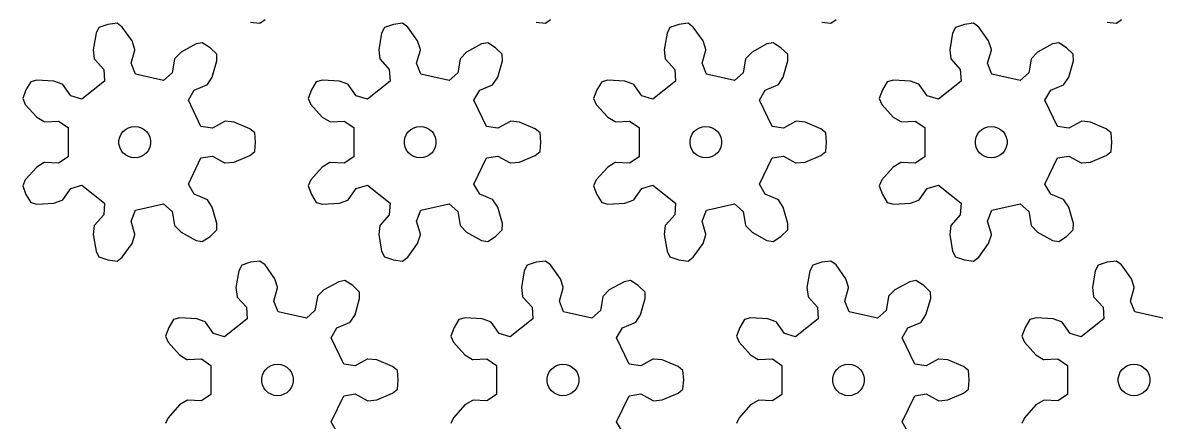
# Model space of a CAD drawing. Extents: x 0 to 212, y 0 to 226.
# Drawn here: x 0 to 107.6, y 75 to 113 of the extents above; entities that cross this region are included whole.
import ezdxf

# ---------------------------------------------------------------- set-up
doc = ezdxf.new("R2010")
doc.units = 0

msp = doc.modelspace()

# ---------------------------------------------------------------- linework, layer by layer
for p, q in [((21.63, 113.03), (22.52, 112.91)), ((22.52, 112.91), (23, 113.28)), ((48.73, 113.03), (49.61, 112.91)), ((49.61, 112.91), (50.09, 113.28)), ((75.83, 113.03), (76.71, 112.91)), ((76.71, 112.91), (77.19, 113.28)), ((102.92, 113.03), (103.8, 112.91)), ((103.8, 112.91), (104.28, 113.28)), ((6.97, 111.98), (6.69, 110.38)), ((7.24, 112.52), (6.97, 111.98)), ((8.09, 112.79), (7.24, 112.52)), ((8.97, 112.91), (8.09, 112.79)), ((9.45, 112.54), (8.97, 112.91)), ((10.39, 111.23), (9.45, 112.54)), ((34.06, 111.98), (33.79, 110.38)), ((34.34, 112.52), (34.06, 111.98)), ((35.18, 112.79), (34.34, 112.52)), ((36.06, 112.91), (35.18, 112.79)), ((36.54, 112.54), (36.06, 112.91)), ((37.48, 111.23), (36.54, 112.54)), ((61.16, 111.98), (60.88, 110.38)), ((61.43, 112.52), (61.16, 111.98)), ((62.28, 112.79), (61.43, 112.52)), ((63.16, 112.91), (62.28, 112.79)), ((63.64, 112.54), (63.16, 112.91)), ((64.58, 111.23), (63.64, 112.54)), ((88.26, 111.98), (87.98, 110.38)), ((88.53, 112.52), (88.26, 111.98)), ((89.37, 112.79), (88.53, 112.52)), ((90.25, 112.91), (89.37, 112.79)), ((90.73, 112.54), (90.25, 112.91)), ((91.67, 111.23), (90.73, 112.54)), ((10.65, 110.43), (10.39, 111.23)), ((16.45, 110.95), (15.03, 110.17)), ((17.04, 111.07), (16.45, 110.95)), ((17.78, 110.58), (17.04, 111.07)), ((37.75, 110.43), (37.48, 111.23)), ((43.54, 110.95), (42.12, 110.17)), ((44.14, 111.07), (43.54, 110.95)), ((44.88, 110.58), (44.14, 111.07)), ((64.84, 110.43), (64.58, 111.23)), ((70.64, 110.95), (69.22, 110.17)), ((71.23, 111.07), (70.64, 110.95)), ((71.97, 110.58), (71.23, 111.07)), ((91.94, 110.43), (91.67, 111.23)), ((97.74, 110.95), (96.32, 110.17)), ((98.33, 111.07), (97.74, 110.95)), ((99.07, 110.58), (98.33, 111.07)), ((6.69, 110.38), (6.8, 109.55)), ((10.29, 109.11), (10.65, 110.37)), ((10.65, 110.37), (10.65, 110.43)), ((15.03, 110.17), (14.44, 109.56)), ((18.42, 109.97), (17.78, 110.58)), ((18.44, 109.36), (18.42, 109.97)), ((33.79, 110.38), (33.9, 109.55)), ((37.39, 109.11), (37.75, 110.37)), ((37.75, 110.37), (37.75, 110.43)), ((42.12, 110.17), (41.54, 109.56)), ((45.52, 109.97), (44.88, 110.58)), ((45.53, 109.36), (45.52, 109.97)), ((60.88, 110.38), (60.99, 109.55)), ((64.49, 109.11), (64.84, 110.37)), ((64.84, 110.37), (64.84, 110.43)), ((69.22, 110.17), (68.64, 109.56)), ((72.62, 109.97), (71.97, 110.58)), ((72.63, 109.36), (72.62, 109.97)), ((87.98, 110.38), (88.09, 109.55)), ((91.58, 109.11), (91.94, 110.37)), ((91.94, 110.37), (91.94, 110.43)), ((96.32, 110.17), (95.73, 109.56)), ((99.71, 109.97), (99.07, 110.58)), ((99.72, 109.36), (99.71, 109.97)), ((6.8, 109.55), (6.83, 109.5)), ((6.83, 109.5), (7.7, 108.52)), ((10.7, 108.08), (10.29, 109.11)), ((14.42, 109.51), (14.2, 108.22)), ((14.44, 109.56), (14.42, 109.51)), ((17.99, 107.8), (18.44, 109.36)), ((33.9, 109.55), (33.92, 109.5)), ((33.92, 109.5), (34.79, 108.52)), ((37.8, 108.08), (37.39, 109.11)), ((41.51, 109.51), (41.29, 108.22)), ((41.54, 109.56), (41.51, 109.51)), ((45.09, 107.8), (45.53, 109.36)), ((60.99, 109.55), (61.02, 109.5)), ((61.02, 109.5), (61.89, 108.52)), ((64.89, 108.08), (64.49, 109.11)), ((68.61, 109.51), (68.39, 108.22)), ((68.64, 109.56), (68.61, 109.51)), ((72.18, 107.8), (72.63, 109.36)), ((88.09, 109.55), (88.11, 109.5)), ((88.11, 109.5), (88.98, 108.52)), ((91.99, 108.08), (91.58, 109.11)), ((95.7, 109.51), (95.48, 108.22)), ((95.73, 109.56), (95.7, 109.51)), ((99.28, 107.8), (99.72, 109.36)), ((7.7, 108.52), (7.77, 107.42)), ((13.38, 107.47), (10.7, 108.08)), ((14.2, 108.22), (13.38, 107.47)), ((17.53, 107.1), (17.99, 107.8)), ((34.79, 108.52), (34.87, 107.42)), ((40.48, 107.47), (37.8, 108.08)), ((41.29, 108.22), (40.48, 107.47)), ((44.63, 107.1), (45.09, 107.8)), ((61.89, 108.52), (61.97, 107.42)), ((67.57, 107.47), (64.89, 108.08)), ((68.39, 108.22), (67.57, 107.47)), ((71.72, 107.1), (72.18, 107.8)), ((88.98, 108.52), (89.06, 107.42)), ((94.67, 107.47), (91.99, 108.08)), ((95.48, 108.22), (94.67, 107.47)), ((98.82, 107.1), (99.28, 107.8)), ((0.31, 106.59), (0, 105.76)), ((0.77, 107.36), (0.31, 106.59)), ((1.35, 107.5), (0.77, 107.36)), ((2.97, 107.41), (1.35, 107.5)), ((3.76, 107.12), (2.97, 107.41)), ((3.81, 107.09), (3.76, 107.12)), ((4.57, 106.02), (3.81, 107.09)), ((7.77, 107.42), (5.62, 105.7)), ((15.73, 105.6), (16.28, 106.56)), ((16.28, 106.56), (17.49, 107.06)), ((17.49, 107.06), (17.53, 107.1)), ((27.41, 106.59), (27.1, 105.76)), ((27.86, 107.36), (27.41, 106.59)), ((28.45, 107.5), (27.86, 107.36)), ((30.07, 107.41), (28.45, 107.5)), ((30.86, 107.12), (30.07, 107.41)), ((30.9, 107.09), (30.86, 107.12)), ((31.66, 106.02), (30.9, 107.09)), ((34.87, 107.42), (32.72, 105.7)), ((42.83, 105.6), (43.38, 106.56)), ((43.38, 106.56), (44.58, 107.06)), ((44.58, 107.06), (44.63, 107.1)), ((54.5, 106.59), (54.19, 105.76)), ((54.96, 107.36), (54.5, 106.59)), ((55.55, 107.5), (54.96, 107.36)), ((57.16, 107.41), (55.55, 107.5)), ((57.95, 107.12), (57.16, 107.41)), ((58, 107.09), (57.95, 107.12)), ((58.76, 106.02), (58, 107.09)), ((61.97, 107.42), (59.81, 105.7)), ((69.92, 105.6), (70.47, 106.56)), ((70.47, 106.56), (71.68, 107.06)), ((71.68, 107.06), (71.72, 107.1)), ((81.6, 106.59), (81.29, 105.76)), ((82.06, 107.36), (81.6, 106.59)), ((82.64, 107.5), (82.06, 107.36)), ((84.26, 107.41), (82.64, 107.5)), ((85.05, 107.12), (84.26, 107.41)), ((85.09, 107.09), (85.05, 107.12)), ((85.85, 106.02), (85.09, 107.09)), ((89.06, 107.42), (86.91, 105.7)), ((97.02, 105.6), (97.57, 106.56)), ((97.57, 106.56), (98.77, 107.06)), ((98.77, 107.06), (98.82, 107.1)), ((0, 105.76), (0.25, 105.21)), ((5.62, 105.7), (4.57, 106.02)), ((16.92, 103.12), (15.73, 105.6)), ((27.1, 105.76), (27.35, 105.21)), ((32.72, 105.7), (31.66, 106.02)), ((44.02, 103.12), (42.83, 105.6)), ((54.19, 105.76), (54.44, 105.21)), ((59.81, 105.7), (58.76, 106.02)), ((71.12, 103.12), (69.92, 105.6)), ((81.29, 105.76), (81.54, 105.21)), ((86.91, 105.7), (85.85, 106.02)), ((98.21, 103.12), (97.02, 105.6)), ((0.25, 105.21), (1.33, 104)), ((27.35, 105.21), (28.42, 104)), ((54.44, 105.21), (55.52, 104)), ((81.54, 105.21), (82.61, 104)), ((1.33, 104), (2.05, 103.57)), ((2.05, 103.57), (2.1, 103.55)), ((2.1, 103.55), (3.41, 103.62)), ((3.41, 103.62), (4.32, 103)), ((19.16, 103.58), (18.02, 102.95)), ((19.22, 103.6), (19.16, 103.58)), ((20.06, 103.51), (19.22, 103.6)), ((21.55, 102.89), (20.06, 103.51)), ((28.42, 104), (29.14, 103.57)), ((29.14, 103.57), (29.2, 103.55)), ((29.2, 103.55), (30.51, 103.62)), ((30.51, 103.62), (31.42, 103)), ((46.26, 103.58), (45.11, 102.95)), ((46.32, 103.6), (46.26, 103.58)), ((47.15, 103.51), (46.32, 103.6)), ((48.65, 102.89), (47.15, 103.51)), ((55.52, 104), (56.24, 103.57)), ((56.24, 103.57), (56.3, 103.55)), ((56.3, 103.55), (57.6, 103.62)), ((57.6, 103.62), (58.51, 103)), ((73.35, 103.58), (72.21, 102.95)), ((73.41, 103.6), (73.35, 103.58)), ((74.25, 103.51), (73.41, 103.6)), ((75.74, 102.89), (74.25, 103.51)), ((82.61, 104), (83.33, 103.57)), ((83.33, 103.57), (83.39, 103.55)), ((83.39, 103.55), (84.7, 103.62)), ((84.7, 103.62), (85.61, 103)), ((100.45, 103.58), (99.3, 102.95)), ((100.51, 103.6), (100.45, 103.58)), ((101.34, 103.51), (100.51, 103.6)), ((102.84, 102.89), (101.34, 103.51)), ((4.32, 103), (4.32, 100.24)), ((9.21, 102.08), (9.34, 102.37)), ((9.34, 102.37), (9.52, 102.62)), ((9.52, 102.62), (9.75, 102.83)), ((9.75, 102.83), (10.03, 102.99)), ((10.03, 102.99), (10.32, 103.09)), ((10.32, 103.09), (10.64, 103.12)), ((10.64, 103.12), (10.95, 103.09)), ((10.95, 103.09), (11.25, 102.99)), ((11.25, 102.99), (11.52, 102.83)), ((11.52, 102.83), (11.75, 102.62)), ((11.75, 102.62), (11.94, 102.37)), ((11.94, 102.37), (12.06, 102.08)), ((18.02, 102.95), (16.92, 103.12)), ((22.02, 102.51), (21.55, 102.89)), ((22.1, 101.62), (22.02, 102.51)), ((31.42, 103), (31.42, 100.24)), ((36.31, 102.08), (36.43, 102.37)), ((36.43, 102.37), (36.62, 102.62)), ((36.62, 102.62), (36.85, 102.83)), ((36.85, 102.83), (37.12, 102.99)), ((37.12, 102.99), (37.42, 103.09)), ((37.42, 103.09), (37.73, 103.12)), ((37.73, 103.12), (38.04, 103.09)), ((38.04, 103.09), (38.34, 102.99)), ((38.34, 102.99), (38.61, 102.83)), ((38.61, 102.83), (38.85, 102.62)), ((38.85, 102.62), (39.03, 102.37)), ((39.03, 102.37), (39.16, 102.08)), ((45.11, 102.95), (44.02, 103.12)), ((49.11, 102.51), (48.65, 102.89)), ((49.19, 101.62), (49.11, 102.51)), ((58.51, 103), (58.51, 100.24)), ((63.4, 102.08), (63.53, 102.37)), ((63.53, 102.37), (63.71, 102.62)), ((63.71, 102.62), (63.95, 102.83)), ((63.95, 102.83), (64.22, 102.99)), ((64.22, 102.99), (64.52, 103.09)), ((64.52, 103.09), (64.83, 103.12)), ((64.83, 103.12), (65.14, 103.09)), ((65.14, 103.09), (65.44, 102.99)), ((65.44, 102.99), (65.71, 102.83)), ((65.71, 102.83), (65.94, 102.62)), ((65.94, 102.62), (66.13, 102.37)), ((66.13, 102.37), (66.25, 102.08)), ((72.21, 102.95), (71.12, 103.12)), ((76.21, 102.51), (75.74, 102.89)), ((76.29, 101.62), (76.21, 102.51)), ((85.61, 103), (85.61, 100.24)), ((90.5, 102.08), (90.62, 102.37)), ((90.62, 102.37), (90.81, 102.62)), ((90.81, 102.62), (91.04, 102.83)), ((91.04, 102.83), (91.31, 102.99)), ((91.31, 102.99), (91.61, 103.09)), ((91.61, 103.09), (91.92, 103.12)), ((91.92, 103.12), (92.24, 103.09)), ((92.24, 103.09), (92.53, 102.99)), ((92.53, 102.99), (92.81, 102.83)), ((92.81, 102.83), (93.04, 102.62)), ((93.04, 102.62), (93.22, 102.37)), ((93.22, 102.37), (93.35, 102.08)), ((99.3, 102.95), (98.21, 103.12)), ((103.3, 102.51), (102.84, 102.89)), ((103.38, 101.62), (103.3, 102.51)), ((9.14, 101.78), (9.21, 102.08)), ((9.14, 101.46), (9.14, 101.78)), ((9.21, 101.16), (9.14, 101.46)), ((9.34, 100.87), (9.21, 101.16)), ((12.06, 101.16), (11.94, 100.87)), ((12.06, 102.08), (12.13, 101.78)), ((12.13, 101.46), (12.06, 101.16)), ((12.13, 101.78), (12.13, 101.46)), ((22.02, 100.74), (22.1, 101.62)), ((36.24, 101.78), (36.31, 102.08)), ((36.24, 101.46), (36.24, 101.78)), ((36.31, 101.16), (36.24, 101.46)), ((36.43, 100.87), (36.31, 101.16)), ((39.16, 101.16), (39.03, 100.87)), ((39.16, 102.08), (39.22, 101.78)), ((39.22, 101.46), (39.16, 101.16)), ((39.22, 101.78), (39.22, 101.46)), ((49.11, 100.74), (49.19, 101.62)), ((63.34, 101.78), (63.4, 102.08)), ((63.34, 101.46), (63.34, 101.78)), ((63.4, 101.16), (63.34, 101.46)), ((63.53, 100.87), (63.4, 101.16)), ((66.25, 101.16), (66.13, 100.87)), ((66.25, 102.08), (66.32, 101.78)), ((66.32, 101.46), (66.25, 101.16)), ((66.32, 101.78), (66.32, 101.46)), ((76.21, 100.74), (76.29, 101.62)), ((90.43, 101.78), (90.5, 102.08)), ((90.43, 101.46), (90.43, 101.78)), ((90.5, 101.16), (90.43, 101.46)), ((90.62, 100.87), (90.5, 101.16)), ((93.35, 101.16), (93.22, 100.87)), ((93.35, 102.08), (93.42, 101.78)), ((93.42, 101.46), (93.35, 101.16)), ((93.42, 101.78), (93.42, 101.46)), ((103.3, 100.74), (103.38, 101.62)), ((4.32, 100.24), (3.41, 99.62)), ((9.52, 100.62), (9.34, 100.87)), ((9.75, 100.41), (9.52, 100.62)), ((10.03, 100.25), (9.75, 100.41)), ((10.32, 100.15), (10.03, 100.25)), ((10.64, 100.12), (10.32, 100.15)), ((10.95, 100.15), (10.64, 100.12)), ((11.25, 100.25), (10.95, 100.15)), ((11.52, 100.41), (11.25, 100.25)), ((11.75, 100.62), (11.52, 100.41)), ((11.94, 100.87), (11.75, 100.62)), ((15.73, 97.64), (16.92, 100.12)), ((16.92, 100.12), (18.02, 100.29)), ((18.02, 100.29), (19.16, 99.66)), ((20.06, 99.73), (21.55, 100.35)), ((21.55, 100.35), (22.02, 100.74)), ((31.42, 100.24), (30.51, 99.62)), ((36.62, 100.62), (36.43, 100.87)), ((36.85, 100.41), (36.62, 100.62)), ((37.12, 100.25), (36.85, 100.41)), ((37.42, 100.15), (37.12, 100.25)), ((37.73, 100.12), (37.42, 100.15)), ((38.04, 100.15), (37.73, 100.12)), ((38.34, 100.25), (38.04, 100.15)), ((38.61, 100.41), (38.34, 100.25)), ((38.85, 100.62), (38.61, 100.41)), ((39.03, 100.87), (38.85, 100.62)), ((42.83, 97.64), (44.02, 100.12)), ((44.02, 100.12), (45.11, 100.29)), ((45.11, 100.29), (46.26, 99.66)), ((47.15, 99.73), (48.65, 100.35)), ((48.65, 100.35), (49.11, 100.74)), ((58.51, 100.24), (57.6, 99.62)), ((63.71, 100.62), (63.53, 100.87)), ((63.95, 100.41), (63.71, 100.62)), ((64.22, 100.25), (63.95, 100.41)), ((64.52, 100.15), (64.22, 100.25)), ((64.83, 100.12), (64.52, 100.15)), ((65.14, 100.15), (64.83, 100.12)), ((65.44, 100.25), (65.14, 100.15)), ((65.71, 100.41), (65.44, 100.25)), ((65.94, 100.62), (65.71, 100.41)), ((66.13, 100.87), (65.94, 100.62)), ((69.92, 97.64), (71.12, 100.12)), ((71.12, 100.12), (72.21, 100.29)), ((72.21, 100.29), (73.35, 99.66)), ((74.25, 99.73), (75.74, 100.35)), ((75.74, 100.35), (76.21, 100.74)), ((85.61, 100.24), (84.7, 99.62)), ((90.81, 100.62), (90.62, 100.87)), ((91.04, 100.41), (90.81, 100.62)), ((91.31, 100.25), (91.04, 100.41)), ((91.61, 100.15), (91.31, 100.25)), ((91.92, 100.12), (91.61, 100.15)), ((92.24, 100.15), (91.92, 100.12)), ((92.53, 100.25), (92.24, 100.15)), ((92.81, 100.41), (92.53, 100.25)), ((93.04, 100.62), (92.81, 100.41)), ((93.22, 100.87), (93.04, 100.62)), ((97.02, 97.64), (98.21, 100.12)), ((98.21, 100.12), (99.3, 100.29)), ((99.3, 100.29), (100.45, 99.66)), ((101.34, 99.73), (102.84, 100.35)), ((102.84, 100.35), (103.3, 100.74)), ((1.33, 99.24), (0.25, 98.03)), ((2.05, 99.68), (1.33, 99.24)), ((2.1, 99.69), (2.05, 99.68)), ((3.41, 99.62), (2.1, 99.69)), ((19.16, 99.66), (19.22, 99.65)), ((19.22, 99.65), (20.06, 99.73)), ((28.42, 99.24), (27.35, 98.03)), ((29.14, 99.68), (28.42, 99.24)), ((29.2, 99.69), (29.14, 99.68)), ((30.51, 99.62), (29.2, 99.69)), ((46.26, 99.66), (46.32, 99.65)), ((46.32, 99.65), (47.15, 99.73)), ((55.52, 99.24), (54.44, 98.03)), ((56.24, 99.68), (55.52, 99.24)), ((56.3, 99.69), (56.24, 99.68)), ((57.6, 99.62), (56.3, 99.69)), ((73.35, 99.66), (73.41, 99.65)), ((73.41, 99.65), (74.25, 99.73)), ((82.61, 99.24), (81.54, 98.03)), ((83.33, 99.68), (82.61, 99.24)), ((83.39, 99.69), (83.33, 99.68)), ((84.7, 99.62), (83.39, 99.69)), ((100.45, 99.66), (100.51, 99.65)), ((100.51, 99.65), (101.34, 99.73)), ((0.25, 98.03), (0, 97.48)), ((27.35, 98.03), (27.1, 97.48)), ((54.44, 98.03), (54.19, 97.48)), ((81.54, 98.03), (81.29, 97.48)), ((0, 97.48), (0.31, 96.65)), ((3.81, 96.15), (4.57, 97.22)), ((4.57, 97.22), (5.62, 97.54)), ((5.62, 97.54), (7.77, 95.82)), ((16.28, 96.68), (15.73, 97.64)), ((27.1, 97.48), (27.41, 96.65)), ((30.9, 96.15), (31.66, 97.22)), ((31.66, 97.22), (32.72, 97.54)), ((32.72, 97.54), (34.87, 95.82)), ((43.38, 96.68), (42.83, 97.64)), ((54.19, 97.48), (54.5, 96.65)), ((58, 96.15), (58.76, 97.22)), ((58.76, 97.22), (59.81, 97.54)), ((59.81, 97.54), (61.97, 95.82)), ((70.47, 96.68), (69.92, 97.64)), ((81.29, 97.48), (81.6, 96.65)), ((85.09, 96.15), (85.85, 97.22)), ((85.85, 97.22), (86.91, 97.54)), ((86.91, 97.54), (89.06, 95.82)), ((97.57, 96.68), (97.02, 97.64)), ((0.31, 96.65), (0.77, 95.89)), ((0.77, 95.89), (1.35, 95.74)), ((1.35, 95.74), (2.97, 95.83)), ((2.97, 95.83), (3.76, 96.12)), ((3.76, 96.12), (3.81, 96.15)), ((7.77, 95.82), (7.7, 94.72)), ((10.7, 95.16), (13.38, 95.77)), ((13.38, 95.77), (14.2, 95.02)), ((17.49, 96.18), (16.28, 96.68)), ((17.53, 96.14), (17.49, 96.18)), ((17.99, 95.44), (17.53, 96.14)), ((27.41, 96.65), (27.86, 95.89)), ((27.86, 95.89), (28.45, 95.74)), ((28.45, 95.74), (30.07, 95.83)), ((30.07, 95.83), (30.86, 96.12)), ((30.86, 96.12), (30.9, 96.15)), ((34.87, 95.82), (34.79, 94.72)), ((37.8, 95.16), (40.48, 95.77)), ((40.48, 95.77), (41.29, 95.02)), ((44.58, 96.18), (43.38, 96.68)), ((44.63, 96.14), (44.58, 96.18)), ((45.09, 95.44), (44.63, 96.14)), ((54.5, 96.65), (54.96, 95.89)), ((54.96, 95.89), (55.55, 95.74)), ((55.55, 95.74), (57.16, 95.83)), ((57.16, 95.83), (57.95, 96.12)), ((57.95, 96.12), (58, 96.15)), ((61.97, 95.82), (61.89, 94.72)), ((64.89, 95.16), (67.57, 95.77)), ((67.57, 95.77), (68.39, 95.02)), ((71.68, 96.18), (70.47, 96.68)), ((71.72, 96.14), (71.68, 96.18)), ((72.18, 95.44), (71.72, 96.14)), ((81.6, 96.65), (82.06, 95.89)), ((82.06, 95.89), (82.64, 95.74)), ((82.64, 95.74), (84.26, 95.83)), ((84.26, 95.83), (85.05, 96.12)), ((85.05, 96.12), (85.09, 96.15)), ((89.06, 95.82), (88.98, 94.72)), ((91.99, 95.16), (94.67, 95.77)), ((94.67, 95.77), (95.48, 95.02)), ((98.77, 96.18), (97.57, 96.68)), ((98.82, 96.14), (98.77, 96.18)), ((99.28, 95.44), (98.82, 96.14)), ((7.7, 94.72), (6.83, 93.75)), ((10.29, 94.13), (10.7, 95.16)), ((14.2, 95.02), (14.42, 93.73)), ((18.44, 93.88), (17.99, 95.44)), ((34.79, 94.72), (33.92, 93.75)), ((37.39, 94.13), (37.8, 95.16)), ((41.29, 95.02), (41.51, 93.73)), ((45.53, 93.88), (45.09, 95.44)), ((61.89, 94.72), (61.02, 93.75)), ((64.49, 94.13), (64.89, 95.16)), ((68.39, 95.02), (68.61, 93.73)), ((72.63, 93.88), (72.18, 95.44)), ((88.98, 94.72), (88.11, 93.75)), ((91.58, 94.13), (91.99, 95.16)), ((95.48, 95.02), (95.7, 93.73)), ((99.72, 93.88), (99.28, 95.44)), ((6.8, 93.69), (6.69, 92.86)), ((6.83, 93.75), (6.8, 93.69)), ((10.65, 92.87), (10.29, 94.13)), ((14.42, 93.73), (14.44, 93.68)), ((14.44, 93.68), (15.03, 93.07)), ((18.42, 93.28), (18.44, 93.88)), ((33.9, 93.69), (33.79, 92.86)), ((33.92, 93.75), (33.9, 93.69)), ((37.75, 92.87), (37.39, 94.13)), ((41.51, 93.73), (41.54, 93.68)), ((41.54, 93.68), (42.12, 93.07)), ((45.52, 93.28), (45.53, 93.88)), ((60.99, 93.69), (60.88, 92.86)), ((61.02, 93.75), (60.99, 93.69)), ((64.84, 92.87), (64.49, 94.13)), ((68.61, 93.73), (68.64, 93.68)), ((68.64, 93.68), (69.22, 93.07)), ((72.62, 93.28), (72.63, 93.88)), ((88.09, 93.69), (87.98, 92.86)), ((88.11, 93.75), (88.09, 93.69)), ((91.94, 92.87), (91.58, 94.13)), ((95.7, 93.73), (95.73, 93.68)), ((95.73, 93.68), (96.32, 93.07)), ((99.71, 93.28), (99.72, 93.88)), ((6.69, 92.86), (6.97, 91.26)), ((10.39, 92.01), (10.65, 92.81)), ((10.65, 92.81), (10.65, 92.87)), ((15.03, 93.07), (16.45, 92.29)), ((17.04, 92.17), (17.78, 92.66)), ((17.78, 92.66), (18.42, 93.28)), ((33.79, 92.86), (34.06, 91.26)), ((37.48, 92.01), (37.75, 92.81)), ((37.75, 92.81), (37.75, 92.87)), ((42.12, 93.07), (43.54, 92.29)), ((44.14, 92.17), (44.88, 92.66)), ((44.88, 92.66), (45.52, 93.28)), ((60.88, 92.86), (61.16, 91.26)), ((64.58, 92.01), (64.84, 92.81)), ((64.84, 92.81), (64.84, 92.87)), ((69.22, 93.07), (70.64, 92.29)), ((71.23, 92.17), (71.97, 92.66)), ((71.97, 92.66), (72.62, 93.28)), ((87.98, 92.86), (88.26, 91.26)), ((91.67, 92.01), (91.94, 92.81)), ((91.94, 92.81), (91.94, 92.87)), ((96.32, 93.07), (97.74, 92.29)), ((98.33, 92.17), (99.07, 92.66)), ((99.07, 92.66), (99.71, 93.28)), ((9.45, 90.7), (10.39, 92.01)), ((16.45, 92.29), (17.04, 92.17)), ((36.54, 90.7), (37.48, 92.01)), ((43.54, 92.29), (44.14, 92.17)), ((63.64, 90.7), (64.58, 92.01)), ((70.64, 92.29), (71.23, 92.17)), ((90.73, 90.7), (91.67, 92.01)), ((97.74, 92.29), (98.33, 92.17)), ((6.97, 91.26), (7.24, 90.72)), ((7.24, 90.72), (8.09, 90.45)), ((8.09, 90.45), (8.97, 90.33)), ((8.97, 90.33), (9.45, 90.7)), ((34.06, 91.26), (34.34, 90.72)), ((34.34, 90.72), (35.18, 90.45)), ((35.18, 90.45), (36.06, 90.33)), ((36.06, 90.33), (36.54, 90.7)), ((61.16, 91.26), (61.43, 90.72)), ((61.43, 90.72), (62.28, 90.45)), ((62.28, 90.45), (63.16, 90.33)), ((63.16, 90.33), (63.64, 90.7)), ((88.26, 91.26), (88.53, 90.72)), ((88.53, 90.72), (89.37, 90.45)), ((89.37, 90.45), (90.25, 90.33)), ((90.25, 90.33), (90.73, 90.7)), ((20.52, 89.4), (20.24, 87.8)), ((20.79, 89.94), (20.52, 89.4)), ((21.63, 90.21), (20.79, 89.94)), ((22.52, 90.33), (21.63, 90.21)), ((23, 89.96), (22.52, 90.33)), ((23.94, 88.64), (23, 89.96)), ((47.61, 89.4), (47.34, 87.8)), ((47.89, 89.94), (47.61, 89.4)), ((48.73, 90.21), (47.89, 89.94)), ((49.61, 90.33), (48.73, 90.21)), ((50.09, 89.96), (49.61, 90.33)), ((51.03, 88.64), (50.09, 89.96)), ((74.71, 89.4), (74.43, 87.8)), ((74.98, 89.94), (74.71, 89.4)), ((75.83, 90.21), (74.98, 89.94)), ((76.71, 90.33), (75.83, 90.21)), ((77.19, 89.96), (76.71, 90.33)), ((78.13, 88.64), (77.19, 89.96)), ((101.8, 89.4), (101.53, 87.8)), ((102.08, 89.94), (101.8, 89.4)), ((102.92, 90.21), (102.08, 89.94)), ((103.8, 90.33), (102.92, 90.21)), ((104.28, 89.96), (103.8, 90.33)), ((105.22, 88.64), (104.28, 89.96)), ((24.2, 87.85), (23.94, 88.64)), ((30, 88.36), (28.58, 87.58)), ((30.59, 88.49), (30, 88.36)), ((31.33, 88), (30.59, 88.49)), ((51.3, 87.85), (51.03, 88.64)), ((57.09, 88.36), (55.67, 87.58)), ((57.68, 88.49), (57.09, 88.36)), ((58.42, 88), (57.68, 88.49)), ((78.39, 87.85), (78.13, 88.64)), ((84.19, 88.36), (82.77, 87.58)), ((84.78, 88.49), (84.19, 88.36)), ((85.52, 88), (84.78, 88.49)), ((105.49, 87.85), (105.22, 88.64)), ((20.24, 87.8), (20.35, 86.97)), ((23.84, 86.53), (24.2, 87.79)), ((24.2, 87.79), (24.2, 87.85)), ((28.58, 87.58), (27.99, 86.98)), ((31.97, 87.38), (31.33, 88)), ((31.98, 86.78), (31.97, 87.38)), ((47.34, 87.8), (47.44, 86.97)), ((50.94, 86.53), (51.3, 87.79)), ((51.3, 87.79), (51.3, 87.85)), ((55.67, 87.58), (55.09, 86.98)), ((59.07, 87.38), (58.42, 88)), ((59.08, 86.78), (59.07, 87.38)), ((74.43, 87.8), (74.54, 86.97)), ((78.03, 86.53), (78.39, 87.79)), ((78.39, 87.79), (78.39, 87.85)), ((82.77, 87.58), (82.18, 86.98)), ((86.16, 87.38), (85.52, 88)), ((86.18, 86.78), (86.16, 87.38)), ((101.53, 87.8), (101.64, 86.97)), ((105.13, 86.53), (105.49, 87.79)), ((105.49, 87.79), (105.49, 87.85)), ((20.35, 86.97), (20.37, 86.91)), ((20.37, 86.91), (21.24, 85.94)), ((24.25, 85.5), (23.84, 86.53)), ((27.97, 86.93), (27.74, 85.64)), ((27.99, 86.98), (27.97, 86.93)), ((31.54, 85.22), (31.98, 86.78)), ((47.44, 86.97), (47.47, 86.91)), ((47.47, 86.91), (48.34, 85.94)), ((51.34, 85.5), (50.94, 86.53)), ((55.06, 86.93), (54.84, 85.64)), ((55.09, 86.98), (55.06, 86.93)), ((58.64, 85.22), (59.08, 86.78)), ((74.54, 86.97), (74.57, 86.91)), ((74.57, 86.91), (75.43, 85.94)), ((78.44, 85.5), (78.03, 86.53)), ((82.16, 86.93), (81.94, 85.64)), ((82.18, 86.98), (82.16, 86.93)), ((85.73, 85.22), (86.18, 86.78)), ((101.64, 86.97), (101.66, 86.91)), ((101.66, 86.91), (102.53, 85.94)), ((105.54, 85.5), (105.13, 86.53)), ((21.24, 85.94), (21.32, 84.83)), ((26.93, 84.89), (24.25, 85.5)), ((27.74, 85.64), (26.93, 84.89)), ((31.08, 84.52), (31.54, 85.22)), ((48.34, 85.94), (48.42, 84.83)), ((54.03, 84.89), (51.34, 85.5)), ((54.84, 85.64), (54.03, 84.89)), ((58.18, 84.52), (58.64, 85.22)), ((75.43, 85.94), (75.51, 84.83)), ((81.12, 84.89), (78.44, 85.5)), ((81.94, 85.64), (81.12, 84.89)), ((85.27, 84.52), (85.73, 85.22)), ((102.53, 85.94), (102.61, 84.83)), ((108.22, 84.89), (105.54, 85.5)), ((13.86, 84.01), (13.55, 83.18)), ((14.32, 84.77), (13.86, 84.01)), ((14.9, 84.92), (14.32, 84.77)), ((16.52, 84.83), (14.9, 84.92)), ((17.31, 84.54), (16.52, 84.83)), ((17.36, 84.51), (17.31, 84.54)), ((18.11, 83.44), (17.36, 84.51)), ((21.32, 84.83), (19.17, 83.12)), ((29.28, 83.02), (29.83, 83.98)), ((29.83, 83.98), (31.03, 84.48)), ((31.03, 84.48), (31.08, 84.52)), ((40.96, 84.01), (40.64, 83.18)), ((41.41, 84.77), (40.96, 84.01)), ((42, 84.92), (41.41, 84.77)), ((43.61, 84.83), (42, 84.92)), ((44.4, 84.54), (43.61, 84.83)), ((44.45, 84.51), (44.4, 84.54)), ((45.21, 83.44), (44.45, 84.51)), ((48.42, 84.83), (46.27, 83.12)), ((56.37, 83.02), (56.92, 83.98)), ((56.92, 83.98), (58.13, 84.48)), ((58.13, 84.48), (58.18, 84.52)), ((68.05, 84.01), (67.74, 83.18)), ((68.51, 84.77), (68.05, 84.01)), ((69.09, 84.92), (68.51, 84.77)), ((70.71, 84.83), (69.09, 84.92)), ((71.5, 84.54), (70.71, 84.83)), ((71.55, 84.51), (71.5, 84.54)), ((72.31, 83.44), (71.55, 84.51)), ((75.51, 84.83), (73.36, 83.12)), ((83.47, 83.02), (84.02, 83.98)), ((84.02, 83.98), (85.23, 84.48)), ((85.23, 84.48), (85.27, 84.52)), ((95.15, 84.01), (94.84, 83.18)), ((95.6, 84.77), (95.15, 84.01)), ((96.19, 84.92), (95.6, 84.77)), ((97.81, 84.83), (96.19, 84.92)), ((98.59, 84.54), (97.81, 84.83)), ((98.64, 84.51), (98.59, 84.54)), ((99.4, 83.44), (98.64, 84.51)), ((102.61, 84.83), (100.46, 83.12)), ((13.55, 83.18), (13.8, 82.63)), ((19.17, 83.12), (18.11, 83.44)), ((30.47, 80.54), (29.28, 83.02)), ((40.64, 83.18), (40.89, 82.63)), ((46.27, 83.12), (45.21, 83.44)), ((57.57, 80.54), (56.37, 83.02)), ((67.74, 83.18), (67.99, 82.63)), ((73.36, 83.12), (72.31, 83.44)), ((84.66, 80.54), (83.47, 83.02)), ((94.84, 83.18), (95.09, 82.63)), ((100.46, 83.12), (99.4, 83.44)), ((13.8, 82.63), (14.88, 81.42)), ((40.89, 82.63), (41.97, 81.42)), ((67.99, 82.63), (69.07, 81.42)), ((95.09, 82.63), (96.16, 81.42)), ((14.88, 81.42), (15.59, 80.98)), ((15.59, 80.98), (15.65, 80.97)), ((15.65, 80.97), (16.96, 81.04)), ((16.96, 81.04), (17.87, 80.41)), ((32.71, 81), (31.56, 80.37)), ((32.77, 81.01), (32.71, 81)), ((33.6, 80.93), (32.77, 81.01)), ((35.1, 80.31), (33.6, 80.93)), ((41.97, 81.42), (42.69, 80.98)), ((42.69, 80.98), (42.75, 80.97)), ((42.75, 80.97), (44.05, 81.04)), ((44.05, 81.04), (44.96, 80.41)), ((59.81, 81), (58.66, 80.37)), ((59.86, 81.01), (59.81, 81)), ((60.7, 80.93), (59.86, 81.01)), ((62.2, 80.31), (60.7, 80.93)), ((69.07, 81.42), (69.79, 80.98)), ((69.79, 80.98), (69.84, 80.97)), ((69.84, 80.97), (71.15, 81.04)), ((71.15, 81.04), (72.06, 80.41)), ((86.9, 81), (85.76, 80.37)), ((86.96, 81.01), (86.9, 81)), ((87.8, 80.93), (86.96, 81.01)), ((89.29, 80.31), (87.8, 80.93)), ((96.16, 81.42), (96.88, 80.98)), ((96.88, 80.98), (96.94, 80.97)), ((96.94, 80.97), (98.24, 81.04)), ((98.24, 81.04), (99.16, 80.41)), ((17.87, 80.41), (17.87, 77.66)), ((22.76, 79.5), (22.89, 79.79)), ((22.89, 79.79), (23.07, 80.04)), ((23.07, 80.04), (23.3, 80.25)), ((23.3, 80.25), (23.57, 80.41)), ((23.57, 80.41), (23.87, 80.51)), ((23.87, 80.51), (24.18, 80.54)), ((24.18, 80.54), (24.5, 80.51)), ((24.5, 80.51), (24.79, 80.41)), ((24.79, 80.41), (25.07, 80.25)), ((25.07, 80.25), (25.3, 80.04)), ((25.3, 80.04), (25.48, 79.79)), ((25.48, 79.79), (25.61, 79.5)), ((31.56, 80.37), (30.47, 80.54)), ((35.56, 79.92), (35.1, 80.31)), ((35.64, 79.04), (35.56, 79.92)), ((44.96, 80.41), (44.96, 77.66)), ((49.85, 79.5), (49.98, 79.79)), ((49.98, 79.79), (50.17, 80.04)), ((50.17, 80.04), (50.4, 80.25)), ((50.4, 80.25), (50.67, 80.41)), ((50.67, 80.41), (50.97, 80.51)), ((50.97, 80.51), (51.28, 80.54)), ((51.28, 80.54), (51.59, 80.51)), ((51.59, 80.51), (51.89, 80.41)), ((51.89, 80.41), (52.16, 80.25)), ((52.16, 80.25), (52.39, 80.04)), ((52.39, 80.04), (52.58, 79.79)), ((52.58, 79.79), (52.71, 79.5)), ((58.66, 80.37), (57.57, 80.54)), ((62.66, 79.92), (62.2, 80.31)), ((62.74, 79.04), (62.66, 79.92)), ((72.06, 80.41), (72.06, 77.66)), ((76.95, 79.5), (77.08, 79.79)), ((77.08, 79.79), (77.26, 80.04)), ((77.26, 80.04), (77.49, 80.25)), ((77.49, 80.25), (77.77, 80.41)), ((77.77, 80.41), (78.06, 80.51)), ((78.06, 80.51), (78.38, 80.54)), ((78.38, 80.54), (78.69, 80.51)), ((78.69, 80.51), (78.99, 80.41)), ((78.99, 80.41), (79.26, 80.25)), ((79.26, 80.25), (79.49, 80.04)), ((79.49, 80.04), (79.68, 79.79)), ((79.68, 79.79), (79.8, 79.5)), ((85.76, 80.37), (84.66, 80.54)), ((89.76, 79.92), (89.29, 80.31)), ((89.84, 79.04), (89.76, 79.92)), ((99.16, 80.41), (99.16, 77.66)), ((104.05, 79.5), (104.17, 79.79)), ((104.17, 79.79), (104.36, 80.04)), ((104.36, 80.04), (104.59, 80.25)), ((104.59, 80.25), (104.86, 80.41)), ((104.86, 80.41), (105.16, 80.51)), ((105.16, 80.51), (105.47, 80.54)), ((105.47, 80.54), (105.78, 80.51)), ((105.78, 80.51), (106.08, 80.41)), ((106.08, 80.41), (106.35, 80.25)), ((106.35, 80.25), (106.59, 80.04)), ((106.59, 80.04), (106.77, 79.79)), ((106.77, 79.79), (106.9, 79.5)), ((22.69, 79.19), (22.76, 79.5)), ((22.69, 78.88), (22.69, 79.19)), ((22.76, 78.57), (22.69, 78.88)), ((22.89, 78.29), (22.76, 78.57)), ((25.61, 78.57), (25.48, 78.29)), ((25.61, 79.5), (25.68, 79.19)), ((25.68, 78.88), (25.61, 78.57)), ((25.68, 79.19), (25.68, 78.88)), ((35.56, 78.15), (35.64, 79.04)), ((49.79, 79.19), (49.85, 79.5)), ((49.79, 78.88), (49.79, 79.19)), ((49.85, 78.57), (49.79, 78.88)), ((49.98, 78.29), (49.85, 78.57)), ((52.71, 78.57), (52.58, 78.29)), ((52.71, 79.5), (52.77, 79.19)), ((52.77, 78.88), (52.71, 78.57)), ((52.77, 79.19), (52.77, 78.88)), ((62.66, 78.15), (62.74, 79.04)), ((76.88, 79.19), (76.95, 79.5)), ((76.88, 78.88), (76.88, 79.19)), ((76.95, 78.57), (76.88, 78.88)), ((77.08, 78.29), (76.95, 78.57)), ((79.8, 78.57), (79.68, 78.29)), ((79.8, 79.5), (79.87, 79.19)), ((79.87, 78.88), (79.8, 78.57)), ((79.87, 79.19), (79.87, 78.88)), ((89.76, 78.15), (89.84, 79.04)), ((103.98, 79.19), (104.05, 79.5)), ((103.98, 78.88), (103.98, 79.19)), ((104.05, 78.57), (103.98, 78.88)), ((104.17, 78.29), (104.05, 78.57)), ((106.9, 78.57), (106.77, 78.29)), ((106.9, 79.5), (106.96, 79.19)), ((106.96, 78.88), (106.9, 78.57)), ((106.96, 79.19), (106.96, 78.88)), ((17.87, 77.66), (16.96, 77.04)), ((23.07, 78.03), (22.89, 78.29)), ((23.3, 77.82), (23.07, 78.03)), ((23.57, 77.67), (23.3, 77.82)), ((23.87, 77.57), (23.57, 77.67)), ((24.18, 77.54), (23.87, 77.57)), ((24.5, 77.57), (24.18, 77.54)), ((24.79, 77.67), (24.5, 77.57)), ((25.07, 77.82), (24.79, 77.67)), ((25.3, 78.03), (25.07, 77.82)), ((25.48, 78.29), (25.3, 78.03)), ((29.28, 75.06), (30.47, 77.54)), ((30.47, 77.54), (31.56, 77.71)), ((31.56, 77.71), (32.71, 77.08)), ((33.6, 77.14), (35.1, 77.77)), ((35.1, 77.77), (35.56, 78.15)), ((44.96, 77.66), (44.05, 77.04)), ((50.17, 78.03), (49.98, 78.29)), ((50.4, 77.82), (50.17, 78.03)), ((50.67, 77.67), (50.4, 77.82)), ((50.97, 77.57), (50.67, 77.67)), ((51.28, 77.54), (50.97, 77.57)), ((51.59, 77.57), (51.28, 77.54)), ((51.89, 77.67), (51.59, 77.57)), ((52.16, 77.82), (51.89, 77.67)), ((52.39, 78.03), (52.16, 77.82)), ((52.58, 78.29), (52.39, 78.03)), ((56.37, 75.06), (57.57, 77.54)), ((57.57, 77.54), (58.66, 77.71)), ((58.66, 77.71), (59.81, 77.08)), ((60.7, 77.14), (62.2, 77.77)), ((62.2, 77.77), (62.66, 78.15)), ((72.06, 77.66), (71.15, 77.04)), ((77.26, 78.03), (77.08, 78.29)), ((77.49, 77.82), (77.26, 78.03)), ((77.77, 77.67), (77.49, 77.82)), ((78.06, 77.57), (77.77, 77.67)), ((78.38, 77.54), (78.06, 77.57)), ((78.69, 77.57), (78.38, 77.54)), ((78.99, 77.67), (78.69, 77.57)), ((79.26, 77.82), (78.99, 77.67)), ((79.49, 78.03), (79.26, 77.82)), ((79.68, 78.29), (79.49, 78.03)), ((83.47, 75.06), (84.66, 77.54)), ((84.66, 77.54), (85.76, 77.71)), ((85.76, 77.71), (86.9, 77.08)), ((87.8, 77.14), (89.29, 77.77)), ((89.29, 77.77), (89.76, 78.15)), ((99.16, 77.66), (98.24, 77.04)), ((104.36, 78.03), (104.17, 78.29)), ((104.59, 77.82), (104.36, 78.03)), ((104.86, 77.67), (104.59, 77.82)), ((105.16, 77.57), (104.86, 77.67)), ((105.47, 77.54), (105.16, 77.57)), ((105.78, 77.57), (105.47, 77.54)), ((106.08, 77.67), (105.78, 77.57)), ((106.35, 77.82), (106.08, 77.67)), ((106.59, 78.03), (106.35, 77.82)), ((106.77, 78.29), (106.59, 78.03)), ((14.88, 76.66), (13.8, 75.45)), ((15.59, 77.09), (14.88, 76.66)), ((15.65, 77.11), (15.59, 77.09)), ((16.96, 77.04), (15.65, 77.11)), ((32.71, 77.08), (32.77, 77.06)), ((32.77, 77.06), (33.6, 77.14)), ((41.97, 76.66), (40.89, 75.45)), ((42.69, 77.09), (41.97, 76.66)), ((42.75, 77.11), (42.69, 77.09)), ((44.05, 77.04), (42.75, 77.11)), ((59.81, 77.08), (59.86, 77.06)), ((59.86, 77.06), (60.7, 77.14)), ((69.07, 76.66), (67.99, 75.45)), ((69.79, 77.09), (69.07, 76.66)), ((69.84, 77.11), (69.79, 77.09)), ((71.15, 77.04), (69.84, 77.11)), ((86.9, 77.08), (86.96, 77.06)), ((86.96, 77.06), (87.8, 77.14)), ((96.16, 76.66), (95.09, 75.45)), ((96.88, 77.09), (96.16, 76.66)), ((96.94, 77.11), (96.88, 77.09)), ((98.24, 77.04), (96.94, 77.11)), ((13.8, 75.45), (13.55, 74.9)), ((40.89, 75.45), (40.64, 74.9)), ((67.99, 75.45), (67.74, 74.9)), ((95.09, 75.45), (94.84, 74.9)), ((29.83, 74.1), (29.28, 75.06)), ((56.92, 74.1), (56.37, 75.06)), ((84.02, 74.1), (83.47, 75.06))]:
    msp.add_line(p, q)

doc.saveas('drawing.dxf')
